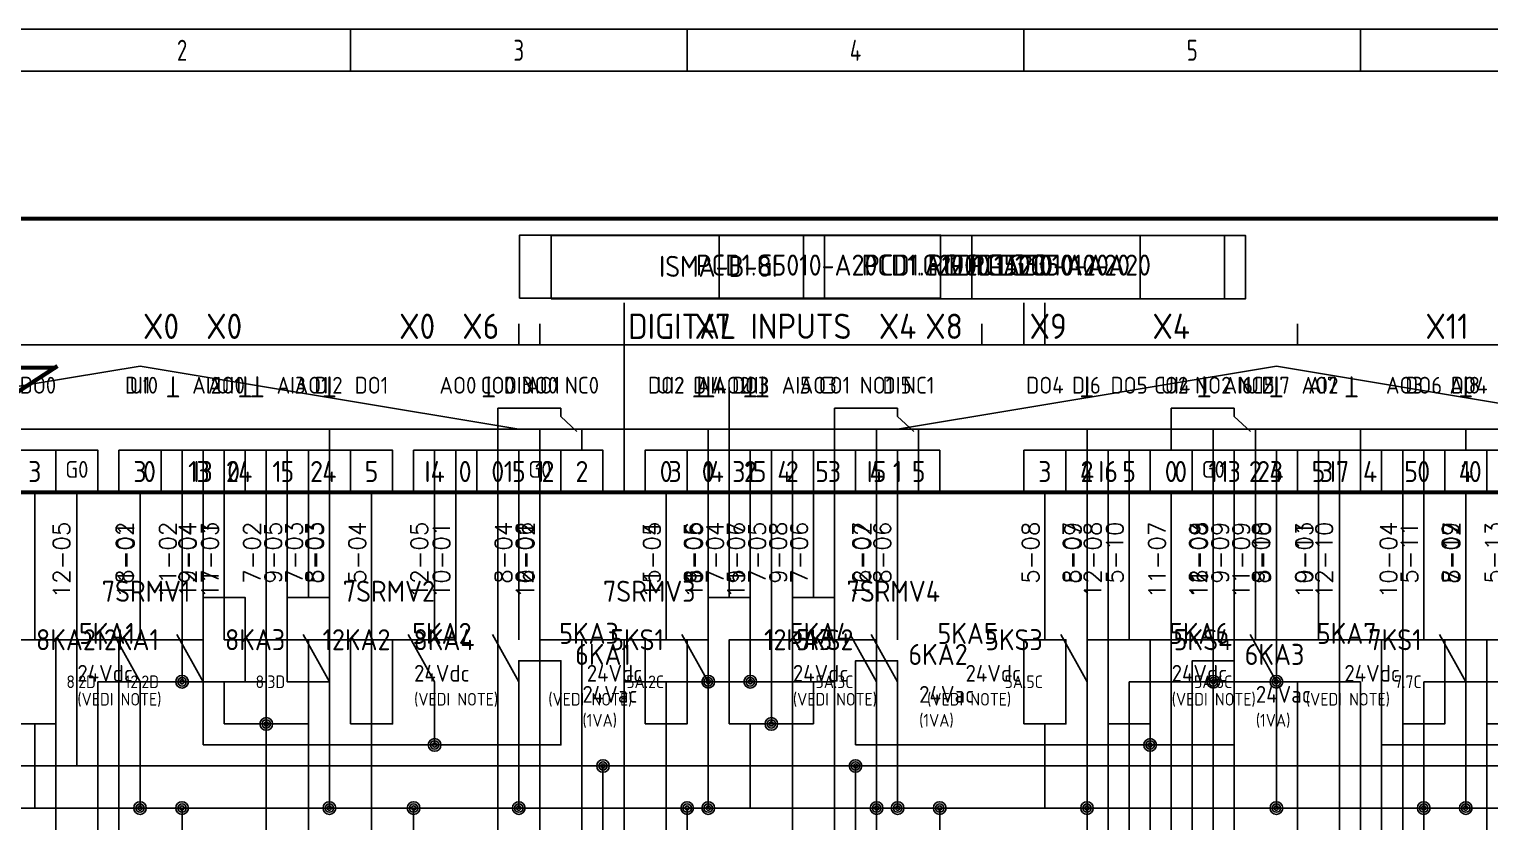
# Model space of a CAD drawing. Extents: x 15 to 425, y 8 to 282.
# Drawn here: x 101.8 to 275.3, y 188.4 to 282.5 of the extents above; entities that cross this region are included whole.
import ezdxf
from ezdxf.enums import TextEntityAlignment as Align

# ---------------------------------------------------------------- set-up
doc = ezdxf.new("R2010")
doc.units = 0
doc.header["$LTSCALE"] = 10
doc.layers.get('0').update_dxf_attribs({"linetype": 'CONTINUOUS'})
for name, color, linetype in [('10', 9, 'CONTINUOUS'), ('11', 9, 'CONTINUOUS'), ('12', 9, 'CONTINUOUS'), ('5', 9, 'CONTINUOUS'), ('6', 9, 'CONTINUOUS'), ('7', 9, 'CONTINUOUS'), ('8', 9, 'CONTINUOUS'), ('9', 9, 'CONTINUOUS')]:
    doc.layers.add(name, color=color, linetype=linetype)
doc.styles.add('ISO8', font='ISO8.SHX')
doc.styles.add('ROMANS', font='romans')
doc.styles.add('SIMPLEX', font='simplex')
doc.styles.add('SPAC', font='isocp.shx')
doc.styles.add('SPAC_Name', font='isocpeur.ttf')
doc.styles.add('SPAC_TT', font='isocpeur.ttf')

# ---------------------------------------------------------------- blocks, each defined once
blk = doc.blocks.new('MASTER2')
blk.add_line((20, 282.5), (420, 282.5))
at = {"color": 7}
for p, q in [((140, 277.5), (140, 282.5)), ((180, 277.5), (180, 282.5)), ((260, 277.5), (260, 282.5))]:
    blk.add_line(p, q, dxfattribs=at)
at = {"color": 2}
blk.add_line((220, 277.5), (220, 282.5), dxfattribs=at)
blk.add_lwpolyline([(20, 277.5), (420, 277.5), (420, 7.5), (20, 7.5)], close=True, dxfattribs=at)
at = {"style": 'ISO8', "width": 0.8}
for s, p in [('2', (120, 280)), ('3', (160, 280)), ('4', (200, 280)), ('5', (240, 280))]:
    blk.add_text(s, height=2.5, dxfattribs=at).set_placement(p, align=Align.MIDDLE)
at = {"color": 7, "style": 'ROMANS'}
for tag, p in [('REVISIONE', (393.24, 33.84)), ('D.REV', (393.24, 29.53)), ('COMMESSA', (255.49, 23.51)), ('ESECUTORE', (390, 19.5)), ('VERIFICATORE', (390, 9.5))]:
    blk.add_attdef(tag, text='', height=2.5, dxfattribs=at).set_placement(p, align=Align.CENTER)
for tag, p in [('DATA', (246, 32)), ('NOME-FILE', (246, 16.5))]:
    blk.add_attdef(tag, p, '', height=2.5, dxfattribs=at)
at = {"color": 4, "style": 'ROMANS', "oblique": 10}
for tag, p in [('IMPIANTO1', (325, 28.5)), ('IMPIANTO2', (325, 24)), ('IMPIANTO3', (325, 19.53)), ('IMPIANTO4', (325, 15.03))]:
    blk.add_attdef(tag, text='', height=3, dxfattribs=at).set_placement(p, align=Align.CENTER)
blk = doc.blocks.new('Numero_Filo')
at = {"color": 3, "style": 'SIMPLEX'}
for tag, flags, p in [('SUPPORTO', 9, (-3.29, 2.73)), ('RIP', 1, (-0.92, 2.73)), ('N', 8, (1.08, 0.73))]:
    blk.add_attdef(tag, text='', height=2, rotation=90, dxfattribs=dict(at, flags=flags)).set_placement(p, align=Align.RIGHT)
blk = doc.blocks.new('BLK56')
at = {"color": 7}
for p, q in [((0, 12.5), (0, 17.5)), ((0, 2.5), (0, -2.5))]:
    blk.add_line(p, q, dxfattribs=at)
blk.add_lwpolyline([(-2.5, 2.5), (2.5, 2.5), (2.5, 12.5), (-2.5, 12.5)], close=True, dxfattribs=at)
at = {"color": 4, "style": 'SPAC', "flags": 9}
blk.add_attdef('QUADRO', text='', height=2.5, dxfattribs=at).set_placement((-4, 16), align=Align.RIGHT)
at = {"color": 3, "style": 'SPAC', "width": 0.75, "flags": 8}
blk.add_attdef('PINA1', text='', height=1.75, rotation=90, dxfattribs=at).set_placement((-1, 17.5), align=Align.RIGHT)
at = {"color": 4, "style": 'SPAC'}
blk.add_attdef('NOME', text='', height=2.5, dxfattribs=at).set_placement((-4, 12), align=Align.RIGHT)
at = {"color": 7, "style": 'SPAC', "flags": 9}
for tag, p in [('COSTRUTTORE', (-6, 8.5)), ('TIPO', (-6, 6))]:
    blk.add_attdef(tag, text='', height=1.5, dxfattribs=at).set_placement(p, align=Align.RIGHT)
at = {"color": 6, "style": 'SPAC'}
for tag, p, flags in [('CODICE', (3.5, 3.5), 1), ('OFFSET', (3.5, 2), 9), ('PRES', (3.5, 0.5), 9), ('DESCRIZIONE', (3.5, -1), 9), ('SUPPORTO', (3.5, -2.5), 9), ('PR4', (3.5, -4), 9)]:
    blk.add_attdef(tag, p, '', height=1, dxfattribs=dict(at, flags=flags))
at = {"color": 3, "style": 'SPAC', "width": 0.75, "flags": 8}
blk.add_attdef('PINB1', (-1, -2.5), '', height=1.75, rotation=90, dxfattribs=at)
at = {"color": 7, "style": 'SPAC', "flags": 9}
for tag, p in [('FUNZIONE1', (0, -8.5)), ('FUNZIONE2', (0, -11.5))]:
    blk.add_attdef(tag, text='', height=2, dxfattribs=at).set_placement(p, align=Align.CENTER)
blk = doc.blocks.new('PUNTO')
for radius in [0.75, 0.5, 0.25]:
    blk.add_circle((0, 0), radius)
blk = doc.blocks.new('NA1_F')
at = {"color": 7}
for p, q in [((0, 0), (0, -5)), ((0, -10), (-3.125, -4.375)), ((0, -10), (0, -15))]:
    blk.add_line(p, q, dxfattribs=at)
at = {"color": 3, "style": 'SPAC', "width": 0.75, "flags": 8}
blk.add_attdef('PINA1', text='', height=1.75, rotation=90, dxfattribs=at).set_placement((-1, 0), align=Align.RIGHT)
at = {"color": 4, "style": 'SPAC_Name'}
blk.add_attdef('NOME', text='', height=2.5, dxfattribs=at).set_placement((-5.25, -5), align=Align.MIDDLE_RIGHT)
at = {"color": 7}
for tag, style, flags, p in [('REG', 'SPAC', 8, (-5.25, -10)), ('FUNZIONE1', 'SPAC_TT', 9, (-5.25, -12.5)), ('FUNZIONE2', 'SPAC_TT', 9, (-5.25, -15))]:
    blk.add_attdef(tag, text='', height=1.5, dxfattribs=dict(at, style=style, flags=flags)).set_placement(p, align=Align.MIDDLE_RIGHT)
at = {"color": 3, "style": 'SPAC', "width": 0.75, "flags": 8}
blk.add_attdef('PINB1', (-1, -15), '', height=1.75, rotation=90, dxfattribs=at)
at = {"color": 6, "style": 'SPAC', "flags": 9}
blk.add_attdef('PRES', (1, -14.5), '', height=1, dxfattribs=at)

msp = doc.modelspace()

# ---------------------------------------------------------------- linework, layer by layer
at = {"layer": '10'}
for p, q in [((65, 245), (335, 245)), ((260, 232.5), (260, 235)), ((152.5, 227.5), (152.5, 210)), ((162.5, 227.5), (162.5, 210)), ((255, 227.5), (255, 210)), ((265, 227.5), (265, 210)), ((142.5, 122.5), (142.5, 210)), ((152.5, 210), (142.5, 210)), ((162.5, 210), (172.5, 210)), ((172.5, 210), (172.5, 122.5)), ((245, 122.5), (245, 210)), ((255, 210), (245, 210)), ((265, 210), (275, 210)), ((275, 210), (275, 122.5))]:
    msp.add_line(p, q, dxfattribs=at)
at = {"layer": '10', "const_width": 0.5}
for points in [[(345.2, 260), (65, 260)], [(345.2, 227.5), (65, 227.5)]]:
    msp.add_lwpolyline(points, dxfattribs=at)
at = {"layer": '10'}
for points in [[(183.82, 250.5), (233.83, 250.5), (233.83, 258), (183.82, 258)], [(150, 227.5), (155, 227.5), (155, 232.5), (150, 232.5)], [(155, 227.5), (160, 227.5), (160, 232.5), (155, 232.5)], [(160, 227.5), (165, 227.5), (165, 232.5), (160, 232.5)], [(252.5, 227.5), (257.5, 227.5), (257.5, 232.5), (252.5, 232.5)], [(257.5, 227.5), (262.5, 227.5), (262.5, 232.5), (257.5, 232.5)], [(262.5, 227.5), (267.5, 227.5), (267.5, 232.5), (262.5, 232.5)]]:
    msp.add_lwpolyline(points, close=True, dxfattribs=at)
at = {"layer": '11'}
for p, q in [((215, 245), (215, 247.5)), ((345.2, 245), (70, 245)), ((115, 227.5), (115, 210)), ((120, 227.5), (120, 205)), ((125, 227.5), (125, 210)), ((177.5, 227.5), (177.5, 210)), ((182.5, 227.5), (182.5, 205)), ((187.5, 227.5), (187.5, 210)), ((237.5, 227.5), (237.5, 210)), ((242.5, 227.5), (242.5, 205)), ((247.5, 227.5), (247.5, 210)), ((105, 122.5), (105, 210)), ((115, 210), (105, 210)), ((125, 210), (135, 210)), ((135, 210), (135, 122.5)), ((167.5, 122.5), (167.5, 210)), ((177.5, 210), (167.5, 210)), ((187.5, 210), (197.5, 210)), ((197.5, 210), (197.5, 122.5)), ((227.5, 122.5), (227.5, 210)), ((237.5, 210), (227.5, 210)), ((247.5, 210), (257.5, 210)), ((257.5, 210), (257.5, 122.5)), ((110, 205), (130, 205)), ((110, 205), (110, 122.5)), ((130, 122.5), (130, 205)), ((172.5, 205), (192.5, 205)), ((172.5, 205), (172.5, 122.5)), ((192.5, 122.5), (192.5, 205)), ((232.5, 205), (252.5, 205)), ((232.5, 205), (232.5, 122.5)), ((252.5, 122.5), (252.5, 205))]:
    msp.add_line(p, q, dxfattribs=at)
at = {"layer": '11', "const_width": 0.5}
for points in [[(345.2, 260), (62.7, 260)], [(345.2, 227.5), (62.7, 227.5)]]:
    msp.add_lwpolyline(points, dxfattribs=at)
at = {"layer": '11'}
for points in [[(183.82, 250.5), (233.83, 250.5), (233.83, 258), (183.82, 258)], [(112.5, 227.5), (117.5, 227.5), (117.5, 232.5), (112.5, 232.5)], [(117.5, 227.5), (122.5, 227.5), (122.5, 232.5), (117.5, 232.5)], [(122.5, 227.5), (127.5, 227.5), (127.5, 232.5), (122.5, 232.5)], [(175, 227.5), (180, 227.5), (180, 232.5), (175, 232.5)], [(180, 227.5), (185, 227.5), (185, 232.5), (180, 232.5)], [(185, 227.5), (190, 227.5), (190, 232.5), (185, 232.5)], [(235, 227.5), (240, 227.5), (240, 232.5), (235, 232.5)], [(240, 227.5), (245, 227.5), (245, 232.5), (240, 232.5)], [(245, 227.5), (250, 227.5), (250, 232.5), (245, 232.5)]]:
    msp.add_lwpolyline(points, close=True, dxfattribs=at)
at = {"layer": '12'}
for p, q in [((70, 235), (115, 242.5)), ((115, 242.5), (160, 235)), ((205, 235), (250, 242.5)), ((250, 242.5), (295, 235)), ((185, 227.5), (185, 240)), ((160, 235), (70, 235)), ((295, 235), (205, 235)), ((107.5, 195), (107.5, 227.5)), ((122.5, 227.5), (122.5, 215)), ((150, 227.5), (150, 215)), ((162.5, 197.5), (162.5, 227.5)), ((202.5, 227.5), (202.5, 215)), ((230, 227.5), (230, 122.5)), ((242.5, 197.5), (242.5, 227.5)), ((257.5, 227.5), (257.5, 122.5)), ((122.5, 200), (122.5, 197.5)), ((150, 200), (150, 197.5)), ((202.5, 200), (202.5, 197.5)), ((122.5, 197.5), (162.5, 197.5)), ((202.5, 197.5), (242.5, 197.5)), ((235, 122.5), (235, 197.5)), ((262.5, 197.5), (297.5, 197.5)), ((262.5, 122.5), (262.5, 197.5))]:
    msp.add_line(p, q, dxfattribs=at)
at = {"layer": '12', "linetype": 'ByBlock'}
msp.add_line((72.5, 195), (107.5, 195), dxfattribs=at)
at = {"layer": '12', "color": 1, "linetype": 'Continuous'}
for p, q in [((400, 190), (32.5, 190)), ((120, 122.5), (120, 190)), ((147.5, 122.5), (147.5, 190)), ((202.5, 122.5), (202.5, 190))]:
    msp.add_line(p, q, dxfattribs=at)
at = {"layer": '12', "const_width": 0.5}
for points in [[(322.5, 260), (49.95, 260)], [(322.5, 227.5), (49.95, 227.5)]]:
    msp.add_lwpolyline(points, dxfattribs=at)
at = {"layer": '12'}
for points in [[(160.1, 250.55), (210.1, 250.55), (210.1, 258.05), (160.1, 258.05)], [(105, 227.5), (110, 227.5), (110, 232.5), (105, 232.5)], [(120, 227.5), (125, 227.5), (125, 232.5), (120, 232.5)], [(147.5, 227.5), (152.5, 227.5), (152.5, 232.5), (147.5, 232.5)], [(160, 227.5), (165, 227.5), (165, 232.5), (160, 232.5)], [(200, 227.5), (205, 227.5), (205, 232.5), (200, 232.5)], [(227.5, 227.5), (232.5, 227.5), (232.5, 232.5), (227.5, 232.5)], [(240, 227.5), (245, 227.5), (245, 232.5), (240, 232.5)], [(255, 227.5), (260, 227.5), (260, 232.5), (255, 232.5)]]:
    msp.add_lwpolyline(points, close=True, dxfattribs=at)
at = {"layer": '5'}
for p, q in [((162.5, 245), (162.5, 247.5)), ((252.5, 245), (252.5, 247.5)), ((75, 245), (330.2, 245)), ((85, 235), (317.5, 235)), ((137.5, 232.5), (137.5, 235)), ((182.5, 235), (182.5, 232.5)), ((227.5, 235), (227.5, 232.5)), ((272.5, 235), (272.5, 232.5)), ((102.5, 210), (102.5, 227.5)), ((137.5, 190), (137.5, 227.5)), ((142.5, 210), (142.5, 227.5)), ((177.5, 210), (177.5, 227.5)), ((182.5, 190), (182.5, 227.5)), ((187.5, 210), (187.5, 227.5)), ((222.5, 210), (222.5, 227.5)), ((227.5, 190), (227.5, 227.5)), ((232.5, 210), (232.5, 227.5)), ((267.5, 210), (267.5, 227.5)), ((272.5, 190), (272.5, 227.5)), ((102.5, 195), (102.5, 190)), ((142.5, 195), (142.5, 190)), ((177.5, 195), (177.5, 190)), ((187.5, 195), (187.5, 190)), ((222.5, 195), (222.5, 190)), ((232.5, 195), (232.5, 190)), ((267.5, 195), (267.5, 190)), ((102.5, 190), (97.5, 190)), ((142.5, 190), (137.5, 190)), ((187.5, 190), (177.5, 190)), ((232.5, 190), (222.5, 190)), ((277.5, 190), (267.5, 190))]:
    msp.add_line(p, q, dxfattribs=at)
at = {"layer": '5', "const_width": 0.5}
for points in [[(330.2, 260), (74.95, 260)], [(330.2, 227.5), (74.95, 227.5)]]:
    msp.add_lwpolyline(points, dxfattribs=at)
at = {"layer": '5'}
for points in [[(183.82, 250.5), (233.83, 250.5), (233.83, 258), (183.82, 258)], [(100, 227.5), (105, 227.5), (105, 232.5), (100, 232.5)], [(135, 227.5), (140, 227.5), (140, 232.5), (135, 232.5)], [(140, 227.5), (145, 227.5), (145, 232.5), (140, 232.5)], [(175, 227.5), (180, 227.5), (180, 232.5), (175, 232.5)], [(180, 227.5), (185, 227.5), (185, 232.5), (180, 232.5)], [(185, 227.5), (190, 227.5), (190, 232.5), (185, 232.5)], [(220, 227.5), (225, 227.5), (225, 232.5), (220, 232.5)], [(225, 227.5), (230, 227.5), (230, 232.5), (225, 232.5)], [(230, 227.5), (235, 227.5), (235, 232.5), (230, 232.5)], [(265, 227.5), (270, 227.5), (270, 232.5), (265, 232.5)], [(270, 227.5), (275, 227.5), (275, 232.5), (270, 232.5)], [(275, 227.5), (280, 227.5), (280, 232.5), (275, 232.5)]]:
    msp.add_lwpolyline(points, close=True, dxfattribs=at)
at = {"layer": '6'}
for p, q in [((222.5, 245), (222.5, 250)), ((75.2, 245), (350, 245)), ((157.5, 232.5), (157.5, 237.5)), ((157.5, 237.5), (165, 237.5)), ((165, 237.5), (165, 236.5)), ((165, 236.5), (166.91, 234.72)), ((197.5, 232.5), (197.5, 237.5)), ((197.5, 237.5), (205, 237.5)), ((205, 237.5), (205, 236.5)), ((205, 236.5), (206.91, 234.72)), ((237.5, 232.5), (237.5, 237.5)), ((237.5, 237.5), (245, 237.5)), ((245, 237.5), (245, 236.5)), ((245, 236.5), (246.91, 234.72)), ((162.5, 232.5), (162.5, 235)), ((163.55, 235), (162.5, 235)), ((167.5, 235), (166.45, 235)), ((167.5, 232.5), (167.5, 235)), ((202.5, 232.5), (202.5, 235)), ((203.55, 235), (202.5, 235)), ((207.5, 235), (206.45, 235)), ((207.5, 232.5), (207.5, 235)), ((242.5, 232.5), (242.5, 235)), ((243.55, 235), (242.5, 235)), ((247.5, 235), (246.45, 235)), ((247.5, 232.5), (247.5, 235)), ((162.5, 212.5), (162.5, 227.5)), ((202.5, 212.5), (202.5, 227.5)), ((242.5, 212.5), (242.5, 227.5))]:
    msp.add_line(p, q, dxfattribs=at)
at = {"layer": '6', "color": 1}
for p, q in [((157.5, 180), (157.5, 227.5)), ((197.5, 180), (197.5, 227.5)), ((237.5, 180), (237.5, 227.5)), ((162.5, 175), (162.5, 192.5)), ((202.5, 175), (202.5, 192.5)), ((242.5, 175), (242.5, 192.5))]:
    msp.add_line(p, q, dxfattribs=at)
at = {"layer": '6', "const_width": 0.5}
for points in [[(362.7, 260), (74.95, 260)], [(362.7, 227.5), (74.95, 227.5)]]:
    msp.add_lwpolyline(points, dxfattribs=at)
at = {"layer": '6'}
for points in [[(196.33, 250.5), (246.33, 250.5), (246.33, 258), (196.33, 258)], [(155, 227.5), (160, 227.5), (160, 232.5), (155, 232.5)], [(160, 227.5), (165, 227.5), (165, 232.5), (160, 232.5)], [(165, 227.5), (170, 227.5), (170, 232.5), (165, 232.5)], [(195, 227.5), (200, 227.5), (200, 232.5), (195, 232.5)], [(200, 227.5), (205, 227.5), (205, 232.5), (200, 232.5)], [(205, 227.5), (210, 227.5), (210, 232.5), (205, 232.5)], [(235, 227.5), (240, 227.5), (240, 232.5), (235, 232.5)], [(240, 227.5), (245, 227.5), (245, 232.5), (240, 232.5)], [(245, 227.5), (250, 227.5), (250, 232.5), (245, 232.5)], [(275, 227.5), (280, 227.5), (280, 232.5), (275, 232.5)]]:
    msp.add_lwpolyline(points, close=True, dxfattribs=at)
at = {"layer": '7'}
for p, q in [((220, 245), (220, 250)), ((105, 245), (390, 245)), ((125, 227.5), (125, 217.5)), ((130, 227.5), (130, 200)), ((135, 227.5), (135, 217.5)), ((185, 227.5), (185, 217.5)), ((190, 227.5), (190, 200)), ((195, 227.5), (195, 217.5)), ((272.5, 227.5), (272.5, 210)), ((262.5, 122.5), (262.5, 210)), ((272.5, 210), (262.5, 210)), ((277.5, 205), (267.5, 205)), ((267.5, 205), (267.5, 190)), ((125, 200), (135, 200)), ((185, 200), (195, 200)), ((170, 147.5), (170, 195)), ((200, 147.5), (200, 195)), ((180, 122.5), (180, 190)), ((210, 122.5), (210, 190)), ((267.5, 122.5), (267.5, 190))]:
    msp.add_line(p, q, dxfattribs=at)
at = {"layer": '7', "color": 1, "linetype": 'Continuous'}
for p, q in [((407.5, 195), (32.7, 195)), ((407.5, 190), (32.7, 190))]:
    msp.add_line(p, q, dxfattribs=at)
at = {"layer": '7', "const_width": 0.5}
for points in [[(400, 260), (97.5, 260)], [(90, 242.3), (105, 242.3)], [(97.5, 237.5), (105.2, 242.5)], [(400, 227.5), (97.5, 227.5)]]:
    msp.add_lwpolyline(points, dxfattribs=at)
at = {"layer": '7'}
for points in [[(193.83, 250.5), (243.83, 250.5), (243.83, 258), (193.83, 258)], [(122.5, 227.5), (127.5, 227.5), (127.5, 232.5), (122.5, 232.5)], [(127.5, 227.5), (132.5, 227.5), (132.5, 232.5), (127.5, 232.5)], [(132.5, 227.5), (137.5, 227.5), (137.5, 232.5), (132.5, 232.5)], [(182.5, 227.5), (187.5, 227.5), (187.5, 232.5), (182.5, 232.5)], [(187.5, 227.5), (192.5, 227.5), (192.5, 232.5), (187.5, 232.5)], [(192.5, 227.5), (197.5, 227.5), (197.5, 232.5), (192.5, 232.5)], [(270, 227.5), (275, 227.5), (275, 232.5), (270, 232.5)], [(275, 227.5), (280, 227.5), (280, 232.5), (275, 232.5)]]:
    msp.add_lwpolyline(points, close=True, dxfattribs=at)
at = {"layer": '8'}
for p, q in [((172.5, 227.5), (172.5, 250)), ((42.5, 245), (402.5, 245)), ((115, 227.5), (115, 215)), ((137.5, 227.5), (137.5, 215)), ((160, 227.5), (160, 215)), ((182.5, 227.5), (182.5, 215)), ((205, 227.5), (205, 215)), ((227.5, 227.5), (227.5, 215)), ((250, 227.5), (250, 215)), ((272.5, 227.5), (272.5, 215)), ((115, 200), (115, 197.5)), ((137.5, 200), (137.5, 197.5)), ((160, 200), (160, 197.5)), ((182.5, 200), (182.5, 197.5)), ((205, 200), (205, 197.5)), ((227.5, 200), (227.5, 197.5)), ((250, 200), (250, 197.5)), ((272.5, 200), (272.5, 197.5)), ((115, 197.5), (115, 190)), ((137.5, 197.5), (137.5, 190)), ((160, 197.5), (160, 190)), ((182.5, 197.5), (182.5, 190)), ((205, 197.5), (205, 190)), ((227.5, 197.5), (227.5, 190)), ((250, 197.5), (250, 190)), ((272.5, 197.5), (272.5, 190))]:
    msp.add_line(p, q, dxfattribs=at)
at = {"layer": '8', "color": 1, "linetype": 'Continuous'}
msp.add_line((407.5, 190), (32.7, 190), dxfattribs=at)
at = {"layer": '8', "const_width": 0.5}
for points in [[(410, 260), (34.95, 260)], [(410, 227.5), (34.95, 227.5)]]:
    msp.add_lwpolyline(points, dxfattribs=at)
at = {"layer": '8'}
for points in [[(193.83, 250.5), (243.83, 250.5), (243.83, 258), (193.83, 258)], [(112.5, 227.5), (117.5, 227.5), (117.5, 232.5), (112.5, 232.5)], [(135, 227.5), (140, 227.5), (140, 232.5), (135, 232.5)], [(157.5, 227.5), (162.5, 227.5), (162.5, 232.5), (157.5, 232.5)], [(180, 227.5), (185, 227.5), (185, 232.5), (180, 232.5)], [(202.5, 227.5), (207.5, 227.5), (207.5, 232.5), (202.5, 232.5)], [(225, 227.5), (230, 227.5), (230, 232.5), (225, 232.5)], [(247.5, 227.5), (252.5, 227.5), (252.5, 232.5), (247.5, 232.5)], [(270, 227.5), (275, 227.5), (275, 232.5), (270, 232.5)]]:
    msp.add_lwpolyline(points, close=True, dxfattribs=at)
at = {"layer": '9'}
for p, q in [((160, 245), (160, 247.5)), ((395.2, 245), (50, 245)), ((122.5, 210), (122.5, 227.5)), ((132.5, 227.5), (132.5, 210)), ((182.5, 227.5), (182.5, 210)), ((187.5, 227.5), (187.5, 205)), ((192.5, 227.5), (192.5, 210)), ((245, 227.5), (245, 210)), ((250, 227.5), (250, 205)), ((255, 227.5), (255, 210)), ((122.5, 210), (112.5, 210)), ((112.5, 122.5), (112.5, 210)), ((142.5, 210), (132.5, 210)), ((142.5, 122.5), (142.5, 210)), ((182.5, 210), (172.5, 210)), ((172.5, 122.5), (172.5, 210)), ((192.5, 210), (202.5, 210)), ((202.5, 210), (202.5, 122.5)), ((245, 210), (235, 210)), ((235, 122.5), (235, 210)), ((255, 210), (265, 210)), ((265, 210), (265, 122.5)), ((177.5, 205), (177.5, 122.5)), ((177.5, 205), (197.5, 205)), ((197.5, 122.5), (197.5, 205)), ((240, 205), (240, 122.5)), ((240, 205), (260, 205)), ((260, 122.5), (260, 205))]:
    msp.add_line(p, q, dxfattribs=at)
at = {"layer": '9', "const_width": 0.5}
for points in [[(395, 260), (42.7, 260)], [(395.2, 227.5), (42.7, 227.5)]]:
    msp.add_lwpolyline(points, dxfattribs=at)
at = {"layer": '9'}
for points in [[(163.83, 250.5), (213.83, 250.5), (213.83, 258), (163.83, 258)], [(120, 227.5), (125, 227.5), (125, 232.5), (120, 232.5)], [(125, 227.5), (130, 227.5), (130, 232.5), (125, 232.5)], [(130, 227.5), (135, 227.5), (135, 232.5), (130, 232.5)], [(180, 227.5), (185, 227.5), (185, 232.5), (180, 232.5)], [(185, 227.5), (190, 227.5), (190, 232.5), (185, 232.5)], [(190, 227.5), (195, 227.5), (195, 232.5), (190, 232.5)], [(242.5, 227.5), (247.5, 227.5), (247.5, 232.5), (242.5, 232.5)], [(247.5, 227.5), (252.5, 227.5), (252.5, 232.5), (247.5, 232.5)], [(252.5, 227.5), (257.5, 227.5), (257.5, 232.5), (252.5, 232.5)]]:
    msp.add_lwpolyline(points, close=True, dxfattribs=at)

# ---------------------------------------------------------------- block references
msp.add_blockref('MASTER2', (0, 0))
at = {"layer": '10'}
for p, values in [((263.23, 223.28), {'N': '10-04'}), ((150.73, 223.28), {'N': '10-01'}), ((160.73, 223.28), {'N': '10-02'}), ((253.23, 223.28), {'N': '10-03'})]:
    msp.add_blockref('Numero_Filo', p, dxfattribs=at).add_auto_attribs(values)
at = {"layer": '11'}
for p, values in [((175.73, 223.28), {'N': '11-04'}), ((113.23, 223.28), {'N': '11-01'}), ((118.23, 223.28), {'N': '11-02'}), ((123.23, 223.28), {'N': '11-03'}), ((180.73, 223.28), {'N': '11-05'}), ((185.73, 223.28), {'N': '11-06'}), ((235.73, 223.28), {'N': '11-07'}), ((240.73, 223.28), {'N': '11-08'}), ((245.73, 223.28), {'N': '11-09'})]:
    msp.add_blockref('Numero_Filo', p, dxfattribs=at).add_auto_attribs(values)
for p in [(120, 205), (182.5, 205), (242.5, 205)]:
    msp.add_blockref('PUNTO', p, dxfattribs=at)
at = {"layer": '12'}
for p, values in [((120.6, 223.28), {'N': '12-04'}), ((105.6, 223.28), {'N': '12-05'}), ((148.1, 223.28), {'N': '12-05'}), ((160.6, 223.28), {'N': '12-06'}), ((200.6, 223.28), {'N': '12-07'}), ((228.1, 223.28), {'N': '12-08'}), ((240.6, 223.28), {'N': '12-09'}), ((255.6, 223.28), {'N': '12-10'})]:
    msp.add_blockref('Numero_Filo', p, dxfattribs=at).add_auto_attribs(values)
ref = msp.add_blockref('NA1_F', (122.5, 215), dxfattribs=at)
ref.add_attrib('NOME', '12KA1', dxfattribs={"layer": '0', "color": 4, "height": 2.5, "style": 'SPAC'}).set_placement((117.25, 210), align=Align.MIDDLE_RIGHT)
ref.add_attrib('REG', '12.2D', dxfattribs={"layer": '0', "color": 7, "height": 1.5, "style": 'SPAC', "flags": 8}).set_placement((117.25, 205), align=Align.MIDDLE_RIGHT)
ref = msp.add_blockref('NA1_F', (150, 215), dxfattribs=at)
ref.add_attrib('NOME', '12KA2', dxfattribs={"layer": '0', "color": 4, "height": 2.5, "style": 'SPAC'}).set_placement((144.75, 210), align=Align.MIDDLE_RIGHT)
ref = msp.add_blockref('NA1_F', (202.5, 215), dxfattribs=at)
ref.add_attrib('NOME', '12KA3', dxfattribs={"layer": '0', "color": 4, "height": 2.5, "style": 'SPAC'}).set_placement((197.25, 210), align=Align.MIDDLE_RIGHT)
for p in [(150, 197.5), (235, 197.5), (120, 190), (147.5, 190), (202.5, 190)]:
    msp.add_blockref('PUNTO', p, dxfattribs=at)
at = {"layer": '5'}
for p, values in [((140.73, 223.28), {'N': '5-04'}), ((135.73, 223.28), {'N': '5-03'}), ((175.73, 223.28), {'N': '5-05'}), ((180.73, 223.28), {'N': '5-06'}), ((185.73, 223.28), {'N': '5-07'}), ((220.73, 223.28), {'N': '5-08'}), ((225.73, 223.28), {'N': '5-09'}), ((230.73, 223.28), {'N': '5-10'}), ((265.73, 223.28), {'N': '5-11'}), ((270.73, 223.28), {'N': '5-12'}), ((275.73, 223.28), {'N': '5-13'})]:
    msp.add_blockref('Numero_Filo', p, dxfattribs=at).add_auto_attribs(values)
ref = msp.add_blockref('BLK56', (102.5, 197.5), dxfattribs=at)
ref.add_attrib('NOME', '5KA1', dxfattribs={"layer": '0', "color": 4, "height": 2.5, "style": 'SPAC'}).set_placement((114.39, 209.5), align=Align.RIGHT)
ref = msp.add_blockref('BLK56', (142.5, 197.5), dxfattribs=at)
ref.add_attrib('NOME', '5KA2', dxfattribs={"layer": '0', "color": 4, "height": 2.5, "style": 'SPAC'}).set_placement((154.39, 209.5), align=Align.RIGHT)
ref = msp.add_blockref('BLK56', (177.5, 197.5), dxfattribs=at)
ref.add_attrib('NOME', '5KA3', dxfattribs={"layer": '0', "color": 4, "height": 2.5, "style": 'SPAC'}).set_placement((171.89, 209.5), align=Align.RIGHT)
ref = msp.add_blockref('BLK56', (187.5, 197.5), dxfattribs=at)
ref.add_attrib('NOME', '5KA4', dxfattribs={"layer": '0', "color": 4, "height": 2.5, "style": 'SPAC'}).set_placement((199.39, 209.5), align=Align.RIGHT)
ref = msp.add_blockref('BLK56', (222.5, 197.5), dxfattribs=at)
ref.add_attrib('NOME', '5KA5', dxfattribs={"layer": '0', "color": 4, "height": 2.5, "style": 'SPAC'}).set_placement((216.89, 209.5), align=Align.RIGHT)
ref = msp.add_blockref('BLK56', (232.5, 197.5), dxfattribs=at)
ref.add_attrib('NOME', '5KA6', dxfattribs={"layer": '0', "color": 4, "height": 2.5, "style": 'SPAC'}).set_placement((244.39, 209.5), align=Align.RIGHT)
ref = msp.add_blockref('BLK56', (267.5, 197.5), dxfattribs=at)
ref.add_attrib('NOME', '5KA7', dxfattribs={"layer": '0', "color": 4, "height": 2.5, "style": 'SPAC'}).set_placement((261.89, 209.5), align=Align.RIGHT)
ref = msp.add_blockref('BLK56', (277.5, 197.5), dxfattribs=at)
ref.add_attrib('NOME', '5KA8', dxfattribs={"layer": '0', "color": 4, "height": 2.5, "style": 'SPAC'}).set_placement((289.39, 209.5), align=Align.RIGHT)
for p in [(182.5, 190), (227.5, 190), (272.5, 190)]:
    msp.add_blockref('PUNTO', p, dxfattribs=at)
at = {"layer": '6'}
for p, values in [((160.73, 223.28), {'N': '6-01'}), ((200.73, 223.28), {'N': '6-02'}), ((240.73, 223.28), {'N': '6-03'})]:
    msp.add_blockref('Numero_Filo', p, dxfattribs=at).add_auto_attribs(values)
ref = msp.add_blockref('BLK56', (162.5, 195), dxfattribs=at)
ref.add_attrib('NOME', '6KA1', dxfattribs={"layer": '0', "color": 4, "height": 2.5, "style": 'SPAC'}).set_placement((173.32, 207), align=Align.RIGHT)
ref = msp.add_blockref('BLK56', (202.5, 195), dxfattribs=at)
ref.add_attrib('NOME', '6KA2', dxfattribs={"layer": '0', "color": 4, "height": 2.5, "style": 'SPAC'}).set_placement((213.32, 207), align=Align.RIGHT)
ref = msp.add_blockref('BLK56', (242.5, 195), dxfattribs=at)
ref.add_attrib('NOME', '6KA3', dxfattribs={"layer": '0', "color": 4, "height": 2.5, "style": 'SPAC'}).set_placement((253.32, 207), align=Align.RIGHT)
at = {"layer": '7'}
for name, p, values in [('Numero_Filo', (183.23, 223.28), {'N': '7-04'}), ('Numero_Filo', (123.23, 223.28), {'N': '7-01'}), ('Numero_Filo', (128.23, 223.28), {'N': '7-02'}), ('Numero_Filo', (133.23, 223.28), {'N': '7-03'}), ('Numero_Filo', (188.23, 223.28), {'N': '7-05'}), ('Numero_Filo', (193.23, 223.28), {'N': '7-06'}), ('Numero_Filo', (270.73, 223.28), {'N': '7-07'}), ('BLK56', (125, 202.5), {'NOME': '7SRMV1'}), ('BLK56', (185, 202.5), {'NOME': '7SRMV3'})]:
    msp.add_blockref(name, p, dxfattribs=at).add_auto_attribs(values)
ref = msp.add_blockref('BLK56', (135, 202.5), dxfattribs=at)
ref.add_attrib('NOME', '7SRMV2', dxfattribs={"layer": '0', "color": 4, "height": 2.5, "style": 'SPAC'}).set_placement((150.04, 214.5), align=Align.RIGHT)
ref = msp.add_blockref('BLK56', (195, 202.5), dxfattribs=at)
ref.add_attrib('NOME', '7SRMV4', dxfattribs={"layer": '0', "color": 4, "height": 2.5, "style": 'SPAC'}).set_placement((210.04, 214.5), align=Align.RIGHT)
for p in [(130, 200), (190, 200), (170, 195), (200, 195), (180, 190), (210, 190), (267.5, 190)]:
    msp.add_blockref('PUNTO', p, dxfattribs=at)
at = {"layer": '8'}
for p, values in [((158.1, 223.28), {'N': '8-04'}), ((113.1, 223.28), {'N': '8-02'}), ((135.6, 223.28), {'N': '8-03'}), ((180.6, 223.28), {'N': '8-05'}), ((203.1, 223.28), {'N': '8-06'}), ((225.6, 223.28), {'N': '8-07'}), ((248.1, 223.28), {'N': '8-08'}), ((270.6, 223.28), {'N': '8-09'})]:
    msp.add_blockref('Numero_Filo', p, dxfattribs=at).add_auto_attribs(values)
ref = msp.add_blockref('NA1_F', (115, 215), dxfattribs=at)
ref.add_attrib('NOME', '8KA2', dxfattribs={"layer": '0', "color": 4, "height": 2.5, "style": 'SPAC'}).set_placement((109.75, 210), align=Align.MIDDLE_RIGHT)
ref.add_attrib('REG', '8.2D', dxfattribs={"layer": '0', "color": 7, "height": 1.5, "style": 'SPAC', "flags": 8}).set_placement((109.75, 205), align=Align.MIDDLE_RIGHT)
ref = msp.add_blockref('NA1_F', (137.5, 215), dxfattribs=at)
ref.add_attrib('NOME', '8KA3', dxfattribs={"layer": '0', "color": 4, "height": 2.5, "style": 'SPAC'}).set_placement((132.25, 210), align=Align.MIDDLE_RIGHT)
ref.add_attrib('REG', '8.3D', dxfattribs={"layer": '0', "color": 7, "height": 1.5, "style": 'SPAC', "flags": 8}).set_placement((132.25, 205), align=Align.MIDDLE_RIGHT)
ref = msp.add_blockref('NA1_F', (160, 215), dxfattribs=at)
ref.add_attrib('NOME', '8KA4', dxfattribs={"layer": '0', "color": 4, "height": 2.5, "style": 'SPAC'}).set_placement((154.75, 210), align=Align.MIDDLE_RIGHT)
ref = msp.add_blockref('NA1_F', (182.5, 215), dxfattribs=at)
ref.add_attrib('NOME', '5KS1', dxfattribs={"layer": '0', "color": 4, "height": 2.5, "style": 'SPAC'}).set_placement((177.25, 210), align=Align.MIDDLE_RIGHT)
ref.add_attrib('REG', '5A.2C', dxfattribs={"layer": '0', "color": 7, "height": 1.5, "style": 'SPAC', "flags": 8}).set_placement((177.25, 205), align=Align.MIDDLE_RIGHT)
ref = msp.add_blockref('NA1_F', (205, 215), dxfattribs=at)
ref.add_attrib('NOME', '5KS2', dxfattribs={"layer": '0', "color": 4, "height": 2.5, "style": 'SPAC'}).set_placement((199.75, 210), align=Align.MIDDLE_RIGHT)
ref.add_attrib('REG', '5A.3C', dxfattribs={"layer": '0', "color": 7, "height": 1.5, "style": 'SPAC', "flags": 8}).set_placement((199.75, 205), align=Align.MIDDLE_RIGHT)
ref = msp.add_blockref('NA1_F', (227.5, 215), dxfattribs=at)
ref.add_attrib('NOME', '5KS3', dxfattribs={"layer": '0', "color": 4, "height": 2.5, "style": 'SPAC'}).set_placement((222.25, 210), align=Align.MIDDLE_RIGHT)
ref.add_attrib('REG', '5A.5C', dxfattribs={"layer": '0', "color": 7, "height": 1.5, "style": 'SPAC', "flags": 8}).set_placement((222.25, 205), align=Align.MIDDLE_RIGHT)
ref = msp.add_blockref('NA1_F', (250, 215), dxfattribs=at)
ref.add_attrib('NOME', '5KS4', dxfattribs={"layer": '0', "color": 4, "height": 2.5, "style": 'SPAC'}).set_placement((244.75, 210), align=Align.MIDDLE_RIGHT)
ref.add_attrib('REG', '5A.6C', dxfattribs={"layer": '0', "color": 7, "height": 1.5, "style": 'SPAC', "flags": 8}).set_placement((244.75, 205), align=Align.MIDDLE_RIGHT)
ref = msp.add_blockref('NA1_F', (272.5, 215), dxfattribs=at)
ref.add_attrib('NOME', '7KS1', dxfattribs={"layer": '0', "color": 4, "height": 2.5, "style": 'SPAC'}).set_placement((267.25, 210), align=Align.MIDDLE_RIGHT)
ref.add_attrib('REG', '7.7C', dxfattribs={"layer": '0', "color": 7, "height": 1.5, "style": 'SPAC', "flags": 8}).set_placement((267.25, 205), align=Align.MIDDLE_RIGHT)
for p in [(115, 190), (137.5, 190), (160, 190), (182.5, 190), (205, 190), (227.5, 190), (250, 190), (272.5, 190)]:
    msp.add_blockref('PUNTO', p, dxfattribs=at)
at = {"layer": '9'}
for p, values in [((120.54, 223.28), {'N': '9-04'}), ((130.73, 223.28), {'N': '9-05'}), ((180.73, 223.28), {'N': '9-06'}), ((185.73, 223.28), {'N': '9-07'}), ((190.73, 223.28), {'N': '9-08'}), ((243.23, 223.28), {'N': '9-09'}), ((248.23, 223.28), {'N': '9-10'}), ((253.19, 223.28), {'N': '9-11'})]:
    msp.add_blockref('Numero_Filo', p, dxfattribs=at).add_auto_attribs(values)
for p in [(187.5, 205), (250, 205)]:
    msp.add_blockref('PUNTO', p, dxfattribs=at)

# ---------------------------------------------------------------- texts
at = {"layer": '10', "attachment_point": 1, "style": 'SPAC'}
for s, insert, char_height, width in [('{\\W0.45735; }X8', (207.5, 248.72), 3, 7.5), ('{\\W0.499015; }AO0', (150, 241.22), 2, 5), ('{\\W0.749999; }AO1', (160, 241.22), 2, 5), ('{\\W0.424926; }AO2', (252.5, 241.22), 2, 5), ('{\\W0.448223; }AO3', (262.5, 241.22), 2, 5), ('{\\W1.998031; }0', (150, 231.22), 2.5, 5), ('{\\W2.25; }1', (155, 231.22), 2.5, 5), ('{\\W1.893184; }2', (160, 231.22), 2.5, 5), ('{\\W1.875; }3', (252.5, 231.22), 2.5, 5), ('{\\W1.948223; }4', (257.5, 231.22), 2.5, 5), ('{\\W1.875; }5', (262.5, 231.22), 2.5, 5)]:
    msp.add_mtext(s, dxfattribs=dict(at, insert=insert, char_height=char_height, width=width))
at = {"layer": '10', "char_height": 2.5, "width": 5, "attachment_point": 1, "rotation": 180, "style": 'SPAC'}
for insert in [(160, 238.78), (262.5, 238.78)]:
    msp.add_mtext('{\\W1.875; }T', dxfattribs=dict(at, insert=insert))
at = {"layer": '10', "color": 4, "style": 'SPAC', "flags": 8}
msp.add_attdef('PCD1.G2200-A20', text='', height=2.5, dxfattribs=at).set_placement((222.6, 253.24), align=Align.RIGHT)
at = {"layer": '11', "width": 5, "attachment_point": 1, "style": 'SPAC'}
for s, insert, char_height in [('{\\W0.457349; }X0', (145, 248.72), 3), ('{\\W1.124015; }UI0', (112.5, 241.22), 2), ('{\\W1.374999; }UI1', (122.5, 241.22), 2), ('{\\W1.174926; }UI2', (175, 241.22), 2), ('{\\W1.198223; }UI3', (185, 241.22), 2), ('{\\W1.124999; }UI4', (235, 241.22), 2), ('{\\W1.198223; }UI5', (245, 241.22), 2), ('{\\W1.998031; }0', (112.5, 231.22), 2.5), ('{\\W2.25; }1', (117.5, 231.22), 2.5), ('{\\W1.893184; }2', (122.5, 231.22), 2.5), ('{\\W1.948223; }3', (175, 231.22), 2.5), ('{\\W1.875; }4', (180, 231.22), 2.5), ('{\\W1.948223; }5', (185, 231.22), 2.5), ('{\\W1.998031; }0', (235, 231.22), 2.5), ('{\\W2.25; }1', (240, 231.22), 2.5), ('{\\W1.893184; }2', (245, 231.22), 2.5)]:
    msp.add_mtext(s, dxfattribs=dict(at, insert=insert, char_height=char_height))
at = {"layer": '11', "char_height": 2.5, "width": 5, "attachment_point": 1, "rotation": 180, "style": 'SPAC'}
for insert in [(122.5, 238.78), (185, 238.78), (245, 238.78)]:
    msp.add_mtext('{\\W1.875; }T', dxfattribs=dict(at, insert=insert))
at = {"layer": '11', "color": 4, "style": 'SPAC', "flags": 8}
msp.add_attdef('PCD1.G2200-A20', text='', height=2.5, dxfattribs=at).set_placement((222.6, 253.24), align=Align.RIGHT)
at = {"layer": '12', "attachment_point": 1, "style": 'SPAC'}
for s, insert, char_height, width in [('\\pxqc;DIGITAL INPUTS', (137.5, 248.72), 3, 97.5), ('\\pxqc;G0', (105, 231.22), 2, 5), ('\\pxqc;I3', (120, 231.22), 2.5, 5), ('\\pxqc;I4', (147.5, 231.22), 2.5, 5), ('\\pxqc;G0', (160, 231.22), 2, 5), ('\\pxqc;I5', (200, 231.22), 2.5, 5), ('\\pxqc;I6', (227.5, 231.22), 2.5, 5), ('\\pxqc;G0', (240, 231.22), 2, 5), ('\\pxqc;I7', (255, 231.22), 2.5, 5)]:
    msp.add_mtext(s, dxfattribs=dict(at, insert=insert, char_height=char_height, width=width))
at = {"layer": '12', "color": 4, "style": 'SPAC', "flags": 8}
msp.add_attdef('ISMA-B-8I', text='', height=2.5, dxfattribs=at).set_placement((190.77, 253.09), align=Align.RIGHT)
at = {"layer": '5', "attachment_point": 1, "style": 'SPAC'}
for s, insert, char_height, width in [('\\pxqc;X0', (115, 248.72), 3, 5), ('\\pxqc;X4', (202.5, 248.72), 3, 5), ('{\\W0.624015; }DO0', (100, 241.22), 2, 5), ('\\pxqc;DO1', (140, 241.22), 2, 5), ('\\pxqc;DO2', (175, 241.22), 2, 5), ('\\pxqc;DO3', (185, 241.22), 2, 5), ('\\pxqc;DO4', (220, 241.22), 2, 5), ('\\pxqc;DO5', (230, 241.22), 2, 5), ('\\pxqc;DO6', (265, 241.22), 2, 5), ('\\pxqc;3', (100, 231.22), 2.5, 5), ('\\pxqc;4', (135, 231.22), 2.5, 5), ('\\pxqc;5', (140, 231.22), 2.5, 5), ('\\pxqc;0', (175, 231.22), 2.5, 5), ('\\pxqc;1', (180, 231.22), 2.5, 5), ('\\pxqc;2', (185, 231.22), 2.5, 5), ('\\pxqc;3', (220, 231.22), 2.5, 5), ('\\pxqc;4', (225, 231.22), 2.5, 5), ('\\pxqc;5', (230, 231.22), 2.5, 5), ('\\pxqc;0', (265, 231.22), 2.5, 5), ('\\pxqc;1', (270, 231.22), 2.5, 5), ('24Vdc\\P{\\H0.75x;(VEDI NOTE)}', (107.56, 207.01), 2, 12.4367), ('24Vdc\\P{\\H0.75x;(VEDI NOTE)}', (147.56, 207.01), 2, 12.4367), ('{\\W7.061515; }24Vdc\\P{\\H0.75x;\\W4.0853; \\W1;(VEDI NOTE)}', (160, 207.01), 2, 15), ('24Vdc\\P{\\H0.75x;(VEDI NOTE)}', (192.56, 207.01), 2, 12.4367), ('{\\W7.061515; }24Vdc\\P{\\H0.75x;\\W4.0853; \\W1;(VEDI NOTE)}', (205, 207.01), 2, 15), ('24Vdc\\P{\\H0.75x;(VEDI NOTE)}', (237.56, 207.01), 2, 12.4367), ('{\\W7.061515; }24Vdc\\P{\\H0.75x;\\W4.0853; \\W1;(VEDI NOTE)}', (250, 207.01), 2, 15)]:
    msp.add_mtext(s, dxfattribs=dict(at, insert=insert, char_height=char_height, width=width))
at = {"layer": '5', "char_height": 2.5, "width": 5, "attachment_point": 1, "rotation": 180, "style": 'SPAC'}
for insert in [(140, 238.78), (185, 238.78), (230, 238.78), (275, 238.78)]:
    msp.add_mtext('\\pxqc;T', dxfattribs=dict(at, insert=insert))
at = {"layer": '5', "color": 4, "style": 'SPAC', "flags": 8}
msp.add_attdef('PCD1.A1000-A20', text='', height=2.5, dxfattribs=at).set_placement((222.6, 253.24), align=Align.RIGHT)
at = {"layer": '6', "width": 5, "attachment_point": 1, "style": 'SPAC'}
for s, insert, char_height in [('{\\W0.396325; }X7', (180.2, 248.72), 3), ('X11', (267.7, 248.72), 3), ('\\pxqc;CO0', (155, 241.22), 2), ('\\pxqc;NO0', (160, 241.22), 2), ('\\pxqc;NC0', (165, 241.22), 2), ('\\pxqc;CO1', (195, 241.22), 2), ('\\pxqc;NO1', (200, 241.22), 2), ('\\pxqc;NC1', (205, 241.22), 2), ('\\pxqc;CO2', (235, 241.22), 2), ('\\pxqc;NO2', (240, 241.22), 2), ('\\pxqc;NC2', (245, 241.22), 2), ('\\pxqc,t0;0', (155, 231.22), 2.5), ('\\pxqc;1', (160, 231.22), 2.5), ('\\pxqc;2', (165, 231.22), 2.5), ('\\pxqc,t0;3', (195, 231.22), 2.5), ('\\pxqc;4', (200, 231.22), 2.5), ('\\pxqc;5', (205, 231.22), 2.5), ('\\pxqc,t0;0', (235, 231.22), 2.5), ('\\pxqc;1', (240, 231.22), 2.5), ('\\pxqc;2', (245, 231.22), 2.5)]:
    msp.add_mtext(s, dxfattribs=dict(at, insert=insert, char_height=char_height))
at = {"layer": '6', "char_height": 2, "attachment_point": 1, "style": 'SPAC'}
for insert in [(167.56, 204.51), (207.56, 204.51), (247.56, 204.51)]:
    msp.add_mtext_dynamic_manual_height_columns('\\pxql;24Vac\\P{\\H0.75x;(1VA)}', width=12.4367, gutter_width=17.5, heights=[0], dxfattribs=dict(at, insert=insert))
at = {"layer": '6', "color": 4, "style": 'SPAC', "flags": 8}
msp.add_attdef('PCD1.G5010-A20', text='', height=2.5, dxfattribs=at).set_placement((235.1, 253.24), align=Align.RIGHT)
at = {"layer": '7', "attachment_point": 1, "style": 'SPAC'}
for s, insert, char_height, width in [('{\\W0.45735; }X6', (152.5, 248.72), 3, 7.5), ('{\\W0.499015; }AO0', (122.5, 241.22), 2, 5), ('{\\W0.749999; }AO1', (132.5, 241.22), 2, 5), ('{\\W0.499015; }AO2', (182.5, 241.22), 2, 5), ('{\\W0.749999; }AO3', (192.5, 241.22), 2, 5), ('{\\W0.499015; }AO4', (270, 241.22), 2, 5), ('{\\W1.998031; }0', (122.5, 231.22), 2.5, 5), ('{\\W2.25; }1', (127.5, 231.22), 2.5, 5), ('{\\W1.893184; }2', (132.5, 231.22), 2.5, 5), ('{\\W1.998031; }3', (182.5, 231.22), 2.5, 5), ('{\\W2.25; }4', (187.5, 231.22), 2.5, 5), ('{\\W1.893184; }5', (192.5, 231.22), 2.5, 5), ('{\\W1.998031; }0', (270, 231.22), 2.5, 5)]:
    msp.add_mtext(s, dxfattribs=dict(at, insert=insert, char_height=char_height, width=width))
at = {"layer": '7', "char_height": 2.5, "width": 5, "attachment_point": 1, "rotation": 180, "style": 'SPAC'}
for insert in [(132.5, 238.78), (192.5, 238.78)]:
    msp.add_mtext('{\\W1.875; }T', dxfattribs=dict(at, insert=insert))
at = {"layer": '7', "color": 4, "style": 'SPAC', "flags": 8}
msp.add_attdef('PCD1.G5010-A20', text='', height=2.5, dxfattribs=at).set_placement((232.6, 253.24), align=Align.RIGHT)
at = {"layer": '8', "width": 5, "attachment_point": 1, "style": 'SPAC'}
for s, insert, char_height in [('\\pxqc;X0', (122.5, 248.72), 3), ('\\pxqc;X4', (235, 248.72), 3), ('{\\W0.624015; }DI1', (112.5, 241.22), 2), ('{\\W0.624015; }DI2', (135, 241.22), 2), ('{\\W0.624015; }DI3', (157.5, 241.22), 2), ('{\\W0.624015; }DI4', (180, 241.22), 2), ('{\\W0.624015; }DI5', (202.5, 241.22), 2), ('{\\W0.624015; }DI6', (225, 241.22), 2), ('{\\W0.624015; }DI7', (247.5, 241.22), 2), ('{\\W0.624015; }DI8', (270, 241.22), 2), ('\\pxqc;3', (112.5, 231.22), 2.5), ('\\pxqc;4', (135, 231.22), 2.5), ('\\pxqc;5', (157.5, 231.22), 2.5), ('\\pxqc;0', (180, 231.22), 2.5), ('\\pxqc;1', (202.5, 231.22), 2.5), ('\\pxqc;2', (225, 231.22), 2.5), ('\\pxqc;3', (247.5, 231.22), 2.5), ('\\pxqc;4', (270, 231.22), 2.5)]:
    msp.add_mtext(s, dxfattribs=dict(at, insert=insert, char_height=char_height))
at = {"layer": '8', "color": 4, "style": 'SPAC', "flags": 8}
msp.add_attdef('PCD1.G5010-A20', text='', height=2.5, dxfattribs=at).set_placement((230.1, 253.24), align=Align.RIGHT)
at = {"layer": '9', "width": 5, "attachment_point": 1, "style": 'SPAC'}
for s, insert, char_height in [('{\\W0.396325; }X9', (220, 248.72), 3), ('{\\W1.049926; }AI2', (120, 241.22), 2), ('{\\W1.073223; }AI3', (130, 241.22), 2), ('{\\W0.999999; }AI4', (180, 241.22), 2), ('{\\W1.073223; }AI5', (190, 241.22), 2), ('{\\W1.062992; }AI6', (242.5, 241.22), 2), ('{\\W1.124999; }AI7', (252.5, 241.22), 2), ('\\pxqc;3', (120, 231.22), 2.5), ('\\pxqc;4', (125, 231.22), 2.5), ('\\pxqc;5', (130, 231.22), 2.5), ('\\pxqc;0', (180, 231.22), 2.5), ('\\pxqc;1', (185, 231.22), 2.5), ('\\pxqc;2', (190, 231.22), 2.5), ('\\pxqc;3', (242.5, 231.22), 2.5), ('\\pxqc;4', (247.5, 231.22), 2.5), ('\\pxqc;5', (252.5, 231.22), 2.5)]:
    msp.add_mtext(s, dxfattribs=dict(at, insert=insert, char_height=char_height))
at = {"layer": '9', "char_height": 2.5, "width": 5, "attachment_point": 1, "rotation": 180, "style": 'SPAC'}
for insert in [(130, 238.78), (190, 238.78), (252.5, 238.78)]:
    msp.add_mtext('\\pxqc;T', dxfattribs=dict(at, insert=insert))
at = {"layer": '9', "color": 4, "style": 'SPAC', "flags": 8}
msp.add_attdef('PCD1.G5010-A20', text='', height=2.5, dxfattribs=at).set_placement((202.6, 253.24), align=Align.RIGHT)

doc.saveas('drawing.dxf')
